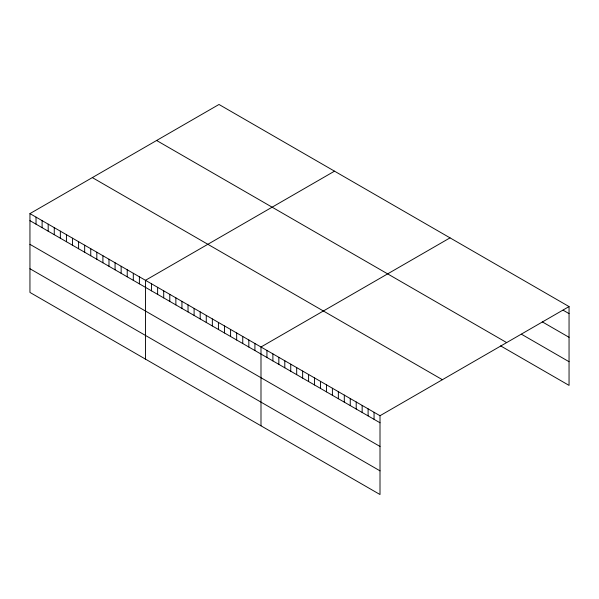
<?xml version="1.0" encoding="UTF-8"?>
<svg xmlns="http://www.w3.org/2000/svg" width="599" height="599" viewBox="0 0 599 599"><rect width="100%" height="100%" fill="white"/><g stroke="black" fill="none" stroke-linecap="round" stroke-linejoin="round"><path stroke-width="0.9" d="M29.95 213.611L380.006 415.721L380.006 494.527L29.95 292.424L29.95 213.611L218.994 104.473L569.05 306.576L569.05 385.389L500.614 345.878M334.512 171.164L145.467 280.31L145.467 359.115M450.029 237.863L260.992 347.001L260.992 425.814M380.006 415.721L569.05 306.576M563.097 310.185L569.05 313.621M542.267 321.843L569.05 337.304M521.444 334.22L569.05 361.706M156.609 140.488L506.664 342.591M92.336 177.596L442.391 379.699M29.95 220.657L380.006 422.767M29.95 244.34L380.006 446.45M29.95 268.741L380.006 470.844M374.061 412.284L374.061 419.33M368.108 408.847L368.108 415.893M362.155 405.411L362.155 412.456M356.203 401.974L356.203 409.02M350.25 398.537L350.25 405.583M344.305 395.1L344.305 402.154M338.353 391.671L338.353 398.717M332.4 388.234L332.4 395.28M326.448 384.798L326.448 391.843M320.495 381.361L320.495 388.407M314.55 377.924L314.55 384.97M308.597 374.487L308.597 381.533M302.645 371.051L302.645 378.096M296.692 367.621L296.692 374.667M290.747 364.185L290.747 371.23M284.795 360.748L284.795 367.793M278.842 357.311L278.842 364.357M272.889 353.874L272.889 360.92M266.937 350.437L266.937 357.483M254.912 343.497L254.912 350.542M248.832 339.985L248.832 347.031M242.752 336.473L242.752 343.519M236.672 332.962L236.672 340.007M230.585 329.45L230.585 336.496M224.505 325.938L224.505 332.984M218.425 322.434L218.425 329.48M212.346 318.923L212.346 325.968M206.266 315.411L206.266 322.457M200.186 311.899L200.186 318.945M194.106 308.388L194.106 315.433M188.026 304.884L188.026 311.929M181.946 301.372L181.946 308.418M175.866 297.86L175.866 304.906M169.787 294.349L169.787 301.394M163.707 290.837L163.707 297.883M157.627 287.333L157.627 294.379M151.547 283.821L151.547 290.867M139.387 276.798L139.387 283.844M133.307 273.286L133.307 280.332M127.228 269.775L127.228 276.82M121.148 266.27L121.148 273.316M115.068 262.759L115.068 269.805M108.988 259.247L108.988 266.293M102.908 255.736L102.908 262.781M96.828 252.224L96.828 259.27M90.749 248.72L90.749 255.766M84.669 245.208L84.669 252.254M78.589 241.697L78.589 248.742M72.509 238.185L72.509 245.231M66.429 234.673L66.429 241.719M60.349 231.169L60.349 238.215M54.269 227.657L54.269 234.703M48.19 224.146L48.19 231.192M42.11 220.634L42.11 227.68M36.03 217.123L36.03 224.168"/></g></svg>
